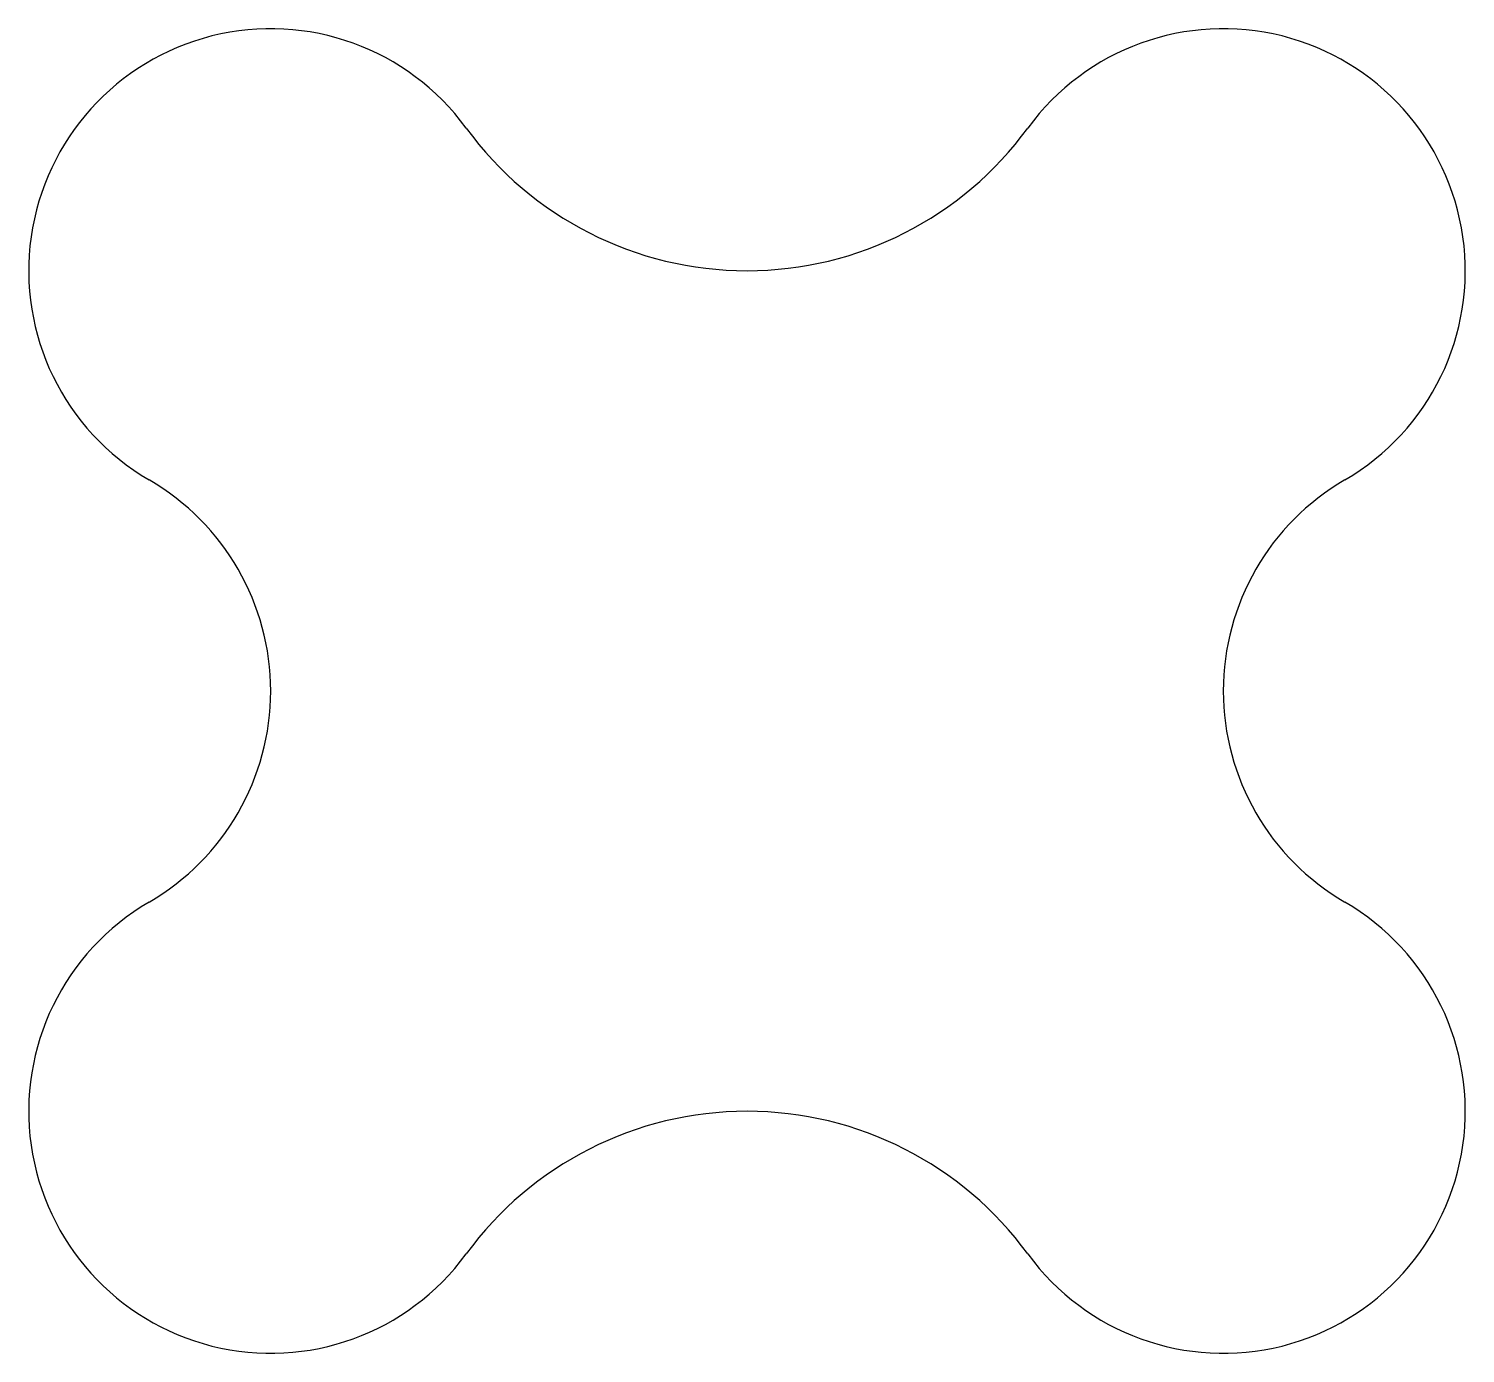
# Model space of a CAD drawing. Extents: x -2.56 to 2.56, y -2.36 to 2.36.
import ezdxf

# ---------------------------------------------------------------- set-up
doc = ezdxf.new("R2010")
doc.units = 0
doc.layers.add('Sketch', color=7, linetype='CONTINUOUS')

msp = doc.modelspace()

# ---------------------------------------------------------------- linework, layer by layer
at = {"layer": 'Sketch'}
for centre, radius, start, end in [((-1.7, 1.5), 0.8636, 36.1389, -120.139), ((1.7, 1.5), 0.8636, -59.8609, 143.861), ((0, 2.74143), 1.24143, -143.861, -36.1389), ((-2.57089, 0), 0.87089, -59.8609, 59.8609), ((2.57089, 0), 0.87089, 120.139, -120.139), ((-1.7, -1.5), 0.8636, 120.139, -36.1389), ((1.7, -1.5), 0.8636, -143.861, 59.8609), ((0, -2.74143), 1.24143, 36.1389, 143.861)]:
    msp.add_arc(centre, radius, start, end, dxfattribs=at)

doc.saveas('drawing.dxf')
